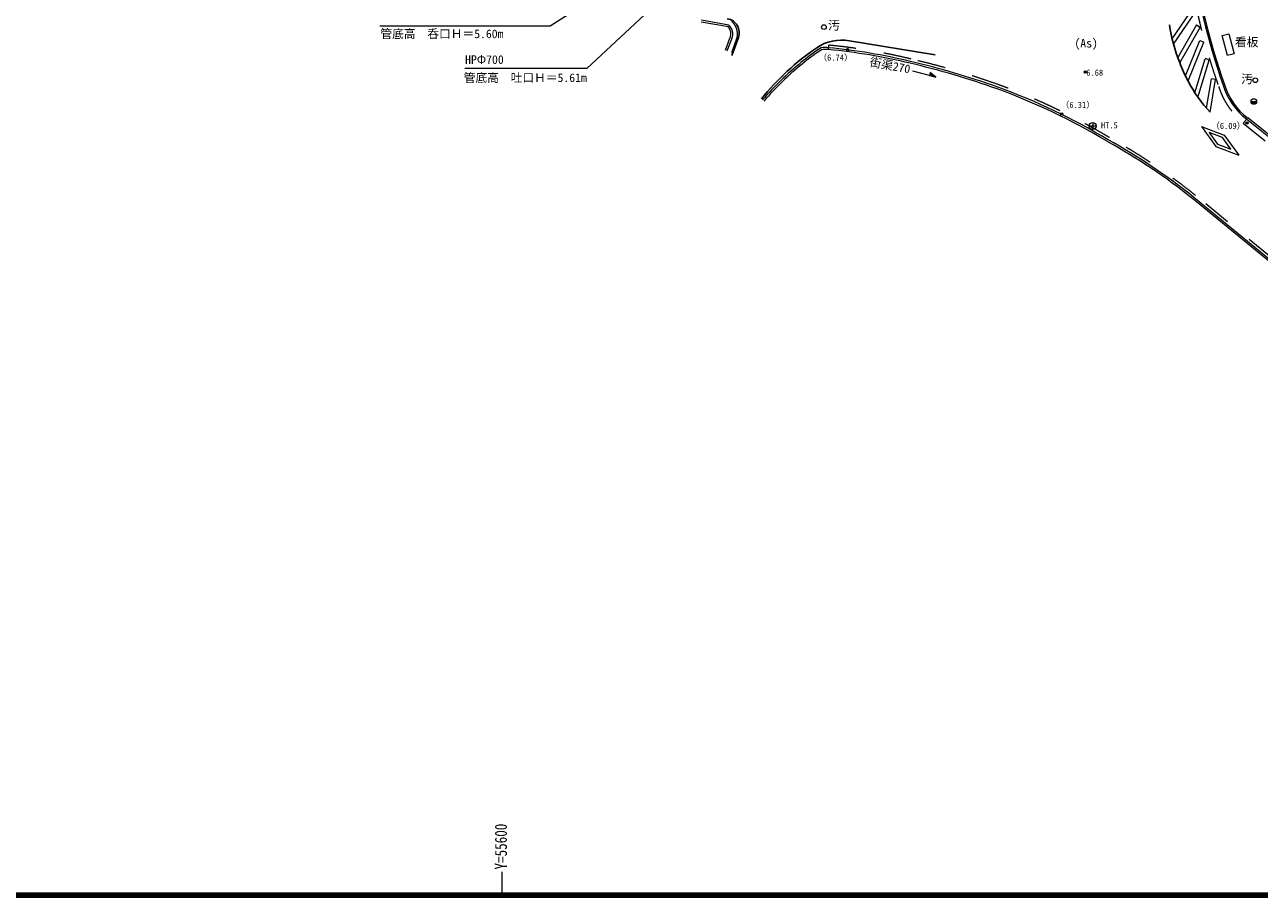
# Model space of a CAD drawing. Units: millimetres, scale not verified. Extents: x -205696 to 203092, y -138500 to 138701.
# Drawn here: x -74118 to 57460, y -138500 to -45697 of the extents above; entities that cross this region are included whole.
import ezdxf
from ezdxf.enums import TextEntityAlignment as Align

# ---------------------------------------------------------------- set-up
doc = ezdxf.new("R2010")
doc.units = ezdxf.units.MM
doc.header["$LTSCALE"] = 500
doc.header["$PDMODE"] = 32
doc.header["$PDSIZE"] = 250
doc.linetypes.add('DASHED', pattern=[7.5, 6, -1.5])
doc.linetypes.add('DASHED_SPACED', pattern=[12, 6, -6])
for name, color, linetype, lineweight in [('0-0_S-SUV', 7, 'Continuous', 13), ('0-1_S-SUV-SRVR', 7, 'Continuous', 13), ('0-3_S-SUV-FRAM', 7, 'Continuous', 13), ('0-4_S-SUV-TTL', 7, 'Continuous', 13)]:
    doc.layers.add(name, color=color, linetype=linetype, lineweight=lineweight)
doc.styles.add('ＭＳ ゴシック', font='')
doc.styles.get('ＭＳ ゴシック').set_extended_font_data('MS Gothic')

msp = doc.modelspace()

# ---------------------------------------------------------------- linework, layer by layer
at = {"layer": '0-0_S-SUV'}
for p, q in [((48172.9, -47221.1), (50394.9, -43937.1)), ((48333.1, -47787.4), (50767.7, -44189.3)), ((892.8, -45937), (-2027.2, -45428)), ((927.2, -45740), (-1992.9, -45230.9)), ((50753.3, -45729.8), (48781.4, -49179.7)), ((51143.9, -45953.1), (48983.9, -49732.2)), ((50753.3, -45729.8), (51143.9, -45953.1)), ((571.8, -48405), (1047.8, -47131)), ((759.2, -48475), (1235.2, -47201)), ((11542.5, -48352.1), (11586.7, -47884.2)), ((49595, -51157), (51129.2, -47391.4)), ((49864.9, -51687.2), (51545.9, -47561.1)), ((51129.2, -47391.4), (51545.9, -47561.1)), ((50587.2, -52952.4), (51703.9, -49332.5)), ((22975.8, -51274.5), (20551.9, -50662.2)), ((51848.3, -54610), (52363.9, -51484)), ((56576, -53886.3), (57176, -53886.3)), ((56845.9, -53886.3), (57176, -53886.3)), ((56593.2, -53986.3), (57158.9, -53986.3)), ((56652.4, -54086.3), (57099.6, -54086.3)), ((55751, -56210.3), (56120, -55755.3)), ((56117.1, -55754), (60951.1, -59632.1)), ((56242.2, -55598), (61076.3, -59476)), ((67693.2, -78475.3), (50361, -64256)), ((-23221.3, -138500), (-23221.3, -136000))]:
    msp.add_line(p, q, dxfattribs=at)
at = {"layer": '0-0_S-SUV', "lineweight": 25}
for p, q in [((1258.2, -48993), (1938.2, -47077)), ((13769.4, -47402), (22924.5, -48912.1))]:
    msp.add_line(p, q, dxfattribs=at)
at = {"layer": '0-0_S-SUV', "linetype": 'DASHED_SPACED'}
for p, q in [((1227.6, -48650), (1703.6, -47376)), ((67991.4, -78111.9), (50659.1, -63892.7))]:
    msp.add_line(p, q, dxfattribs=at)
at = {"layer": '0-0_S-SUV'}
for points in [[(54085, -48981.2), (53494, -46849.1), (54196.7, -46654.3), (54787.7, -48786.4)], [(22975.8, -51274.5), (22394.4, -50800.7), (22316.8, -51108.1)]]:
    msp.add_lwpolyline(points, close=True, dxfattribs=at)
for points in [[(50903.9, -53452.2), (52134, -49465.2), (51729.9, -49310.2)], [(52234.9, -55031.3), (52808, -51557.2), (52373.9, -51485.2)], [(83432.3, -91095.9), (67820.1, -78320.7), (50487.9, -64101.4)]]:
    msp.add_lwpolyline(points, dxfattribs=at)
at = {"layer": '0-0_S-SUV', "linetype": 'DASHED'}
msp.add_lwpolyline([(55751, -56210.3), (60585, -60088.4), (72488.2, -69863.6), (86902.4, -81635.8), (93062.5, -86735.9)], dxfattribs=at)
at = {"layer": '0-0_S-SUV'}
for centre, radius in [((11051.3, -45950), 250), ((13586.4, -48359), 125), ((13586.4, -48359), 100), ((13586.4, -48359), 75), ((13586.4, -48359), 50), ((13586.4, -48359), 25), ((13586.4, -48359), 10), ((38907.7, -50743.2), 125), ((38907.7, -50743.2), 100), ((38907.7, -50743.2), 75), ((38907.7, -50743.2), 50), ((38907.7, -50743.2), 25), ((38907.7, -50743.2), 10), ((57028, -51619.2), 250), ((56876, -53886.3), 300), ((36407.7, -55233.2), 125), ((36407.7, -55233.2), 100), ((36407.7, -55233.2), 75), ((36407.7, -55233.2), 50), ((36407.7, -55233.2), 25), ((36407.7, -55233.2), 10), ((56135, -56170.3), 125), ((56135, -56170.3), 100), ((56135, -56170.3), 75), ((56135, -56170.3), 50), ((56135, -56170.3), 25), ((56135, -56170.3), 10)]:
    msp.add_circle(centre, radius, dxfattribs=at)
at = {"layer": '0-0_S-SUV', "linetype": 'DASHED_SPACED'}
for centre, radius, start, end in [((108939.8, -31925), 59401.5, 185.35002, 200.06079), ((107.3, -46675.8), 1744.2, 335.02983, 48.77875), ((5804.3, -109157.5), 61545.6, 76.32061, 84.60892), ((637.6, -133734.2), 86650.6, 70.41301, 76.8459), ((6125.9, -116666.6), 68733, 59.03926, 69.95195), ((60426, -50096.6), 7610.8, 196.61012, 232.73051), ((9851, -114697.4), 65164.6, 51.22984, 60.96546), ((9851, -114697.4), 64894.6, 51.22984, 60.96546)]:
    msp.add_arc(centre, radius, start, end, dxfattribs=at)
at = {"layer": '0-0_S-SUV'}
for centre, radius, start, end in [((108939.8, -31925), 58901.5, 185.35002, 200.06079), ((108939.8, -31925), 58751.5, 185.35002, 200.06079), ((107.3, -46675.8), 1044.1, 335.02983, 48.77875), ((107.3, -46675.8), 1244.2, 335.02983, 48.77875), ((19809.5, -62776.6), 17181, 121.81172, 130.65388), ((19809.5, -62776.6), 16981, 121.81172, 130.65388), ((11227.7, -50605.3), 2474.8, 82.25188, 101.06056), ((11227.7, -50605.3), 2274.8, 82.25188, 101.06056), ((5804.3, -109157.5), 61075.5, 76.32061, 84.60892), ((5804.3, -109157.5), 61275.6, 76.32061, 84.60892), ((27192.5, -73001.2), 29766.8, 128.61308, 139.61108), ((27192.5, -73001.2), 29566.8, 128.61308, 139.61108), ((637.6, -133734.2), 86180.6, 70.41301, 76.8459), ((637.6, -133734.2), 86380.6, 70.41301, 76.8459), ((6125.9, -116666.6), 68263, 59.03926, 69.95195), ((6125.9, -116666.6), 68463, 59.03926, 69.95195), ((60426, -50096.6), 7110.8, 196.61012, 232.73051), ((60426, -50096.6), 6960.8, 196.61012, 232.73051), ((9851, -114697.4), 64694.6, 51.22984, 60.96546), ((9851, -114697.4), 64894.6, 51.22984, 60.96546)]:
    msp.add_arc(centre, radius, start, end, dxfattribs=at)
at = {"layer": '0-0_S-SUV', "lineweight": 25}
for centre, radius, start, end in [((525.3, -46547.8), 1508.7, 339.46749, 80.9285), ((64909.5, -43202.1), 17212.4, 188.33462, 202.29537), ((12965.7, -52046.5), 4713.4, 80.18319, 124.43649), ((25424.4, -70500.9), 26979.5, 124.09558, 141.22369), ((65052.6, -43794.2), 17130.7, 200.28101, 207.46069), ((62393.8, -45319.5), 14054.1, 206.94148, 223.711)]:
    msp.add_arc(centre, radius, start, end, dxfattribs=at)
at = {"layer": '0-0_S-SUV'}
for p in [(13586.4, -48359), (38907.7, -50743.2), (36407.7, -55233.2), (56135, -56170.3)]:
    msp.add_point(p, dxfattribs=at)
msp.add_solid([(22975.8, -51274.5), (22394.4, -50800.7), (22316.8, -51108.1)], dxfattribs=at)
at = {"layer": '0-1_S-SUV-SRVR'}
msp.add_circle((39705.7, -56497.6), 375, dxfattribs=at)
at = {"layer": '0-3_S-SUV-FRAM'}
for points in [[(-109.4, -34332.1), (-18128.6, -45848.1), (-36253.9, -45848)], [(103.5, -37023.1), (-14214.7, -50383), (-27222, -50383)], [(51290, -56552.9), (53731.2, -57476.5), (55261, -59591.3)], [(51290, -56552.9), (52819.7, -58667.8), (55261, -59591.3)]]:
    msp.add_lwpolyline(points, dxfattribs=at)
msp.add_lwpolyline([(52119.1, -57187.4), (53010, -58419), (54431.8, -58956.9), (53540.9, -57725.2)], close=True, dxfattribs=at)
at = {"layer": '0-4_S-SUV-TTL'}
for p, q in [((40080.7, -56497.6), (39330.7, -56497.6)), ((39705.7, -56122.6), (39705.7, -56872.6))]:
    msp.add_line(p, q, dxfattribs=at)
at = {"layer": '0-4_S-SUV-TTL', "lineweight": 140}
msp.add_lwpolyline([(199750, 138000), (199750, -138500), (-200250, -138500)], dxfattribs=at)

# ---------------------------------------------------------------- texts
at = {"layer": '0-0_S-SUV', "style": 'ＭＳ ゴシック'}
for s, height, p in [('汚', 916.4, (11503.9, -46504.8)), ('管底高\u3000呑口Ｈ＝5.60m', 916.4, (-36210.7, -47404.5)), ('(As)', 916.4, (37759.5, -48403.6)), ('看板', 916.4, (54860.9, -48289.9)), ('HPΦ700', 916.4, (-27184, -50149)), ('（6.74）', 659.8, (10481.2, -49720.1)), ('管底高\u3000吐口Ｈ＝5.61m', 916.4, (-27326.3, -52083.4)), ('6.68', 659.8, (39025.4, -51336.9)), ('汚', 916.4, (55530.7, -52220.1)), ('（6.31）', 659.8, (36295, -54770.1)), ('（6.09）', 659.8, (52333.5, -57011.3))]:
    msp.add_text(s, height=height, dxfattribs=at).set_placement(p, align=Align.BOTTOM_LEFT)
msp.add_text('街渠270', height=916.4, rotation=349.293, dxfattribs=at).set_placement((15823.5, -50361.4), align=Align.BOTTOM_LEFT)
at = {"layer": '0-0_S-SUV', "style": 'ＭＳ ゴシック', "width": 0.8}
msp.add_text('Y=55600', height=1283, rotation=90, dxfattribs=at).set_placement((-22346.3, -135750), align=Align.BOTTOM_LEFT)
at = {"layer": '0-1_S-SUV-SRVR', "style": 'ＭＳ ゴシック'}
msp.add_text('HT.5', height=659.8, dxfattribs=at).set_placement((40580.7, -56947.6), align=Align.BOTTOM_LEFT)

doc.saveas('drawing.dxf')
